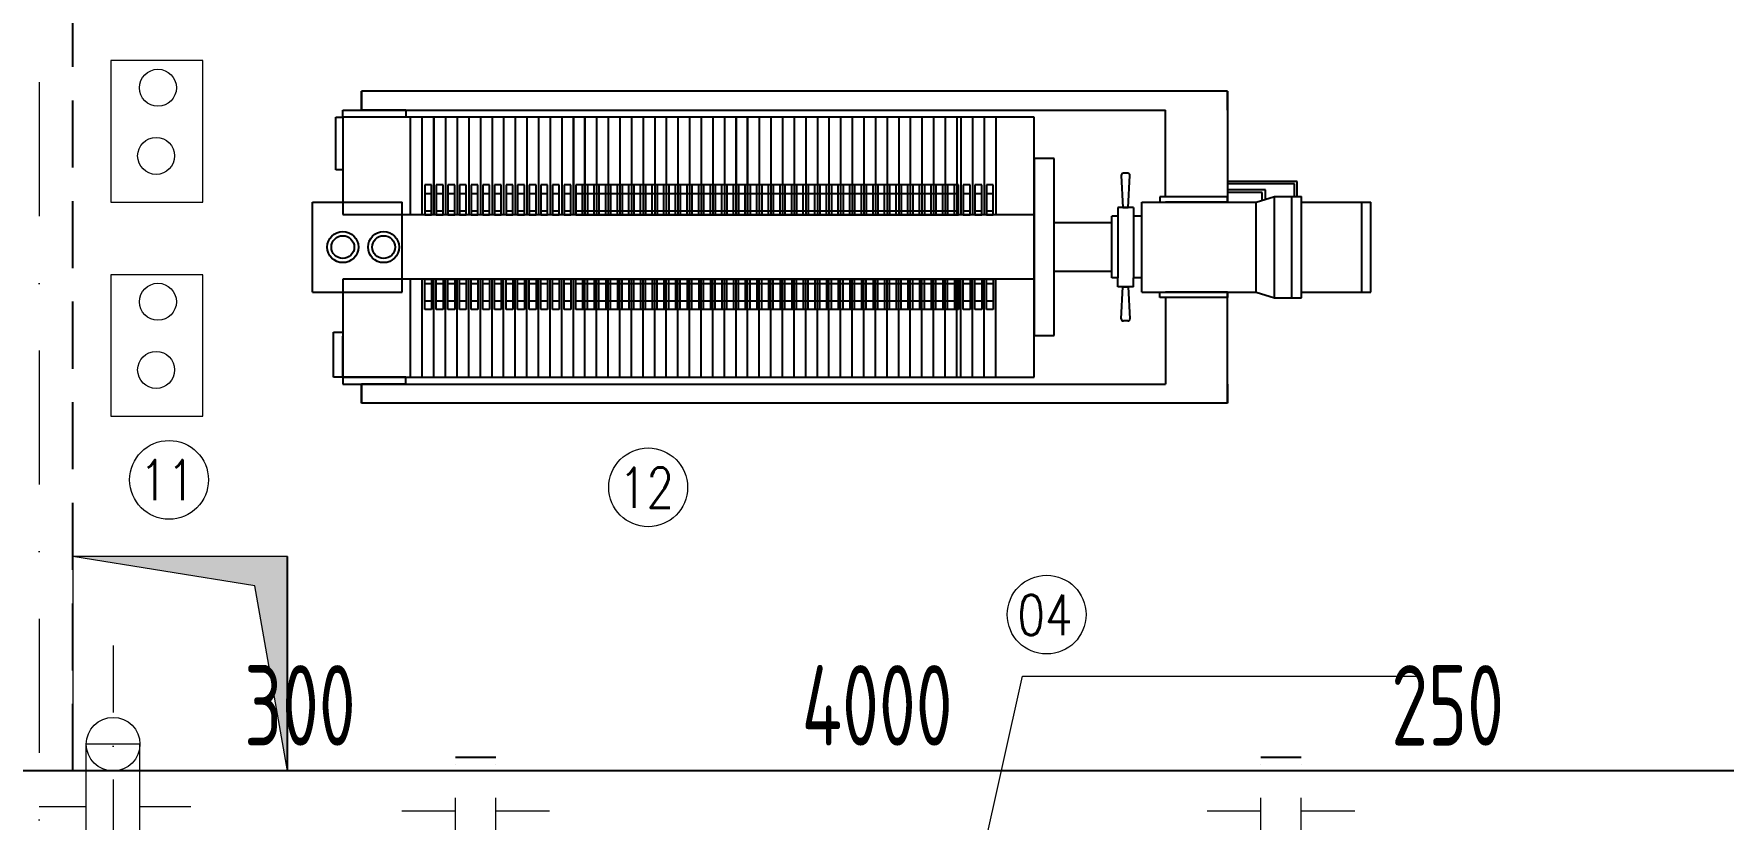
# Model space of a CAD drawing. Extents: x 838828 to 1489448, y 610351 to 848160.
# Drawn here: x 969502 to 975795, y 730281 to 733209 of the extents above; entities that cross this region are included whole.
import ezdxf
from ezdxf.enums import TextEntityAlignment as Align

# ---------------------------------------------------------------- set-up
doc = ezdxf.new("R2010")
doc.units = 0
doc.header["$LTSCALE"] = 1000
doc.header["$MEASUREMENT"] = 0
doc.linetypes.add('DASHDOT', pattern=[1, 0.5, -0.25, 0, -0.25])
doc.linetypes.add('HIDDEN', pattern=[0.375, 0.25, -0.125])
doc.layers.get('0').update_dxf_attribs({"linetype": 'CONTINUOUS', "lineweight": 13})
doc.layers.add('HATCH', color=8, linetype='CONTINUOUS', lineweight=13)
doc.layers.add('标注', color=8, linetype='CONTINUOUS', lineweight=13)
for name, color, linetype in [('我的标注', 8, 'CONTINUOUS'), ('水构筑物', 7, 'CONTINUOUS'), ('設備B', 3, 'CONTINUOUS')]:
    doc.layers.add(name, color=color, linetype=linetype)
doc.styles.get("Standard").update_dxf_attribs({"font": 'ROMANS.SHX', "width": 1.2, "bigfont": 'gbcbig.shx'})
doc.styles.add('TSSD_DIMENSION', font='tssdeng.shx', dxfattribs={"width": 0.7, "bigfont": 'tssdchn.shx'})

msp = doc.modelspace()

# ---------------------------------------------------------------- hatches: boundary and pattern name
at = {"layer": '标注'}
h = msp.add_hatch(color=256, dxfattribs=at)
h.paths.add_polyline_path([(970324.6, 731151.4), (970447.4, 730460.8), (970447.4, 731260.8), (969647.4, 731260.8)])
h.paths.add_polyline_path([(969867.4, 731151.6), (969177.4, 731151.6), (969177.4, 731601.6), (969867.4, 731601.6)], flags=9)
h = msp.add_hatch(color=256, dxfattribs=at)
h.paths.add_polyline_path([(970324.6, 731151.4), (970447.4, 730460.8), (970447.4, 731260.8), (969647.4, 731260.8)])
h.paths.add_polyline_path([(969867.4, 731151.6), (969177.4, 731151.6), (969177.4, 731601.6), (969867.4, 731601.6)], flags=9)

# ---------------------------------------------------------------- linework, layer by layer
at = {"linetype": 'ByBlock', "ltscale": 200}
for centre in [(970005.6, 731546.3), (971790.3, 731518.3), (973274.6, 731043.8)]:
    msp.add_circle(centre, 146.8, dxfattribs=at)
at = {"layer": 'HATCH'}
for p, q in [((972915.1, 729603.4), (973184.1, 730814)), ((973184.1, 730814), (974664, 730814))]:
    msp.add_line(p, q, dxfattribs=at)
at = {"layer": '标注'}
for p, q in [((970131.2, 733109.2), (969789.4, 733109.2)), ((969789.4, 733109.2), (969789.4, 732581.4)), ((970131.2, 732581.4), (970131.2, 733109.2)), ((969789.4, 732581.4), (970131.2, 732581.4)), ((970131.2, 732311.2), (969789.4, 732311.2)), ((969789.4, 732311.2), (969789.4, 731783.5)), ((970131.2, 731783.5), (970131.2, 732311.2)), ((969789.4, 731783.5), (970131.2, 731783.5)), ((970324.6, 731151.4), (969647.4, 731260.8)), ((970447.4, 731260.8), (969647.4, 731260.8)), ((970324.6, 731151.4), (969647.4, 731260.8)), ((970447.4, 731260.8), (969647.4, 731260.8)), ((970447.4, 730460.8), (970324.6, 731151.4)), ((970447.4, 730460.8), (970324.6, 731151.4)), ((969697.4, 729960.8), (969697.4, 730560.8)), ((969897.4, 730560.8), (969697.4, 730560.8)), ((969897.4, 730560.8), (969697.4, 730560.8)), ((969897.4, 730160.8), (969897.4, 730560.8)), ((969697.4, 730327.5), (969521.4, 730327.5)), ((970086.2, 730327.5), (969897.4, 730327.5)), ((971072.4, 730310.8), (970872.4, 730310.8)), ((971422.4, 730310.8), (971222.4, 730310.8)), ((974072.4, 730310.8), (973872.4, 730310.8)), ((974422.4, 730310.8), (974222.4, 730310.8))]:
    msp.add_line(p, q, dxfattribs=at)
at = {"layer": '标注', "linetype": 'DASHDOT'}
msp.add_line((969522.4, 733028.9), (969522.4, 722503.1), dxfattribs=at)
at = {"layer": '标注', "ltscale": 0.001}
msp.add_line((969647.4, 731260.8), (969647.4, 730460.8), dxfattribs=at)
at = {"layer": '标注', "linetype": 'DASHDOT', "ltscale": 0.5}
for p, q in [((969797.4, 730928.8), (969797.4, 729589.9)), ((971072.4, 730110.8), (971072.4, 730510.8)), ((971222.4, 730110.8), (971222.4, 730510.8)), ((974072.4, 730110.8), (974072.4, 730510.8)), ((974222.4, 730110.8), (974222.4, 730510.8))]:
    msp.add_line(p, q, dxfattribs=at)
at = {"layer": '标注'}
for centre in [(969964.3, 733008.2), (969957.6, 732754.1), (969964.3, 732210.3), (969957.6, 731956.1)]:
    msp.add_circle(centre, 68.9, dxfattribs=at)
at = {"layer": '标注', "ltscale": 0.001}
msp.add_circle((969797.4, 730560.8), 100, dxfattribs=at)
at = {"layer": '水构筑物', "linetype": 'HIDDEN'}
msp.add_line((969647.4, 730460.8), (969647.4, 734460.8), dxfattribs=at)
at = {"layer": '水构筑物'}
for p, q in [((970447.4, 730460.8), (970447.4, 731260.8)), ((970447.4, 730460.8), (970447.4, 731260.8)), ((971222.4, 730510.8), (971072.4, 730510.8)), ((974222.4, 730510.8), (974072.4, 730510.8)), ((989447.4, 730460.8), (965097.4, 730460.8)), ((989447.4, 730460.8), (965097.4, 730460.8)), ((989447.4, 730460.8), (965097.4, 730460.8))]:
    msp.add_line(p, q, dxfattribs=at)
at = {"layer": '設備B'}
for p, q in [((970721.9, 732924.5), (970721.9, 732995.9)), ((973948.7, 732995.9), (970721.9, 732995.9)), ((970721.9, 732995.9), (970721.9, 732924.5)), ((973948.7, 732995.9), (973948.7, 732581.7)), ((973948.7, 732924.5), (973948.7, 732995.9)), ((970626.7, 732701.9), (970626.7, 732898.2)), ((970626.7, 732898.2), (970652.9, 732898.2)), ((970652.9, 732898.2), (970652.9, 732924.5)), ((970652.9, 732924.5), (970888.2, 732924.5)), ((973227.5, 732899.1), (970652.9, 732899.1)), ((970652.9, 732899.1), (970652.9, 732536.2)), ((970652.9, 732898.2), (970652.9, 732701.9)), ((970888.2, 732898.2), (970652.9, 732898.2)), ((970888.2, 732924.5), (970721.9, 732924.5)), ((970721.9, 732924.5), (973717.4, 732924.5)), ((970888.2, 732924.5), (970888.2, 732898.2)), ((970905.6, 732536.2), (970905.6, 732898.2)), ((970948.9, 732536.2), (970948.9, 732898.2)), ((970992.2, 732899.1), (970992.2, 732533.9)), ((970992.2, 732536.2), (970992.2, 732898.2)), ((971035.5, 732899.1), (971035.5, 732533.9)), ((971078.7, 732899.1), (971078.7, 732533.9)), ((971122, 732899.1), (971122, 732533.9)), ((971165.3, 732899.1), (971165.3, 732533.9)), ((971208.6, 732899.1), (971208.6, 732533.9)), ((971251.9, 732899.1), (971251.9, 732533.9)), ((971295.2, 732899.1), (971295.2, 732533.9)), ((971338.4, 732899.1), (971338.4, 732533.9)), ((971381.7, 732899.1), (971381.7, 732533.9)), ((971425, 732899.1), (971425, 732533.9)), ((971468.3, 732899.1), (971468.3, 732533.9)), ((971511.6, 732899.1), (971511.6, 732533.9)), ((971511.6, 732536.2), (971511.6, 732898.2)), ((971554.9, 732899.1), (971554.9, 732533.9)), ((971554.9, 732536.2), (971554.9, 732898.2)), ((971598.2, 732899.1), (971598.2, 732533.9)), ((971641.4, 732899.1), (971641.4, 732533.9)), ((971684.7, 732899.1), (971684.7, 732533.9)), ((971728, 732899.1), (971728, 732533.9)), ((971771.3, 732899.1), (971771.3, 732533.9)), ((971814.6, 732899.1), (971814.6, 732533.9)), ((971857.9, 732899.1), (971857.9, 732533.9)), ((971901.1, 732899.1), (971901.1, 732533.9)), ((971944.4, 732899.1), (971944.4, 732533.9)), ((971987.7, 732899.1), (971987.7, 732533.9)), ((972031, 732899.1), (972031, 732533.9)), ((972074.3, 732899.1), (972074.3, 732533.9)), ((972074.3, 732899.1), (972074.3, 732533.9)), ((972117.6, 732899.1), (972117.6, 732533.9)), ((972117.6, 732536.2), (972117.6, 732898.2)), ((972160.8, 732899.1), (972160.8, 732533.9)), ((972160.8, 732536.2), (972160.8, 732898.2)), ((972204.1, 732899.1), (972204.1, 732533.9)), ((972247.4, 732899.1), (972247.4, 732533.9)), ((972290.7, 732899.1), (972290.7, 732533.9)), ((972334, 732899.1), (972334, 732533.9)), ((972377.3, 732899.1), (972377.3, 732533.9)), ((972420.5, 732899.1), (972420.5, 732533.9)), ((972463.8, 732899.1), (972463.8, 732533.9)), ((972507.1, 732899.1), (972507.1, 732533.9)), ((972550.4, 732899.1), (972550.4, 732533.9)), ((972593.7, 732899.1), (972593.7, 732533.9)), ((972637, 732899.1), (972637, 732533.9)), ((972680.2, 732899.1), (972680.2, 732533.9)), ((972680.2, 732899.1), (972680.2, 732533.9)), ((972723.5, 732899.1), (972723.5, 732533.9)), ((972766.8, 732899.1), (972766.8, 732533.9)), ((972810.1, 732899.1), (972810.1, 732533.9)), ((972853.4, 732899.1), (972853.4, 732533.9)), ((972896.7, 732899.1), (972896.7, 732533.9)), ((972940, 732899.1), (972940, 732533.9)), ((972955.2, 732899.1), (972955.2, 732533.9)), ((972998.5, 732899.1), (972998.5, 732533.9)), ((973041.8, 732899.1), (973041.8, 732533.9)), ((973085, 732899.1), (973085, 732533.9)), ((973227.5, 731928.8), (973227.5, 732899.1)), ((973717.4, 732601.9), (973717.4, 732924.5)), ((970652.9, 732701.9), (970626.7, 732701.9)), ((973302.7, 732744), (973227.5, 732744)), ((973227.5, 732744), (973227.5, 732084)), ((973302.7, 732084), (973302.7, 732744)), ((973576.6, 732689.3), (973560.5, 732689.3)), ((970983.1, 732646.5), (970957.8, 732646.5)), ((970957.8, 732646.5), (970957.8, 732533.9)), ((970983.1, 732533.9), (970983.1, 732646.5)), ((971026.4, 732646.5), (971001.1, 732646.5)), ((971001.1, 732646.5), (971001.1, 732533.9)), ((971026.4, 732533.9), (971026.4, 732646.5)), ((971069.6, 732646.5), (971044.4, 732646.5)), ((971044.4, 732646.5), (971044.4, 732533.9)), ((971069.6, 732533.9), (971069.6, 732646.5)), ((971112.9, 732646.5), (971087.7, 732646.5)), ((971087.7, 732646.5), (971087.7, 732533.9)), ((971112.9, 732533.9), (971112.9, 732646.5)), ((971156.2, 732646.5), (971131, 732646.5)), ((971131, 732646.5), (971131, 732533.9)), ((971156.2, 732533.9), (971156.2, 732646.5)), ((971199.5, 732646.5), (971174.3, 732646.5)), ((971174.3, 732646.5), (971174.3, 732533.9)), ((971199.5, 732533.9), (971199.5, 732646.5)), ((971242.8, 732646.5), (971217.5, 732646.5)), ((971217.5, 732646.5), (971217.5, 732533.9)), ((971242.8, 732533.9), (971242.8, 732646.5)), ((971286.1, 732646.5), (971260.8, 732646.5)), ((971260.8, 732646.5), (971260.8, 732533.9)), ((971286.1, 732533.9), (971286.1, 732646.5)), ((971329.4, 732646.5), (971304.1, 732646.5)), ((971304.1, 732646.5), (971304.1, 732533.9)), ((971329.4, 732533.9), (971329.4, 732646.5)), ((971372.6, 732646.5), (971347.4, 732646.5)), ((971347.4, 732646.5), (971347.4, 732533.9)), ((971372.6, 732533.9), (971372.6, 732646.5)), ((971415.9, 732646.5), (971390.7, 732646.5)), ((971390.7, 732646.5), (971390.7, 732533.9)), ((971415.9, 732533.9), (971415.9, 732646.5)), ((971459.2, 732646.5), (971434, 732646.5)), ((971434, 732646.5), (971434, 732533.9)), ((971459.2, 732533.9), (971459.2, 732646.5)), ((971502.5, 732646.5), (971477.3, 732646.5)), ((971477.3, 732646.5), (971477.3, 732533.9)), ((971502.5, 732533.9), (971502.5, 732646.5)), ((971545.8, 732646.5), (971520.5, 732646.5)), ((971520.5, 732646.5), (971520.5, 732533.9)), ((972946.1, 732646.5), (971520.5, 732646.5)), ((971520.5, 732646.5), (971520.5, 732533.9)), ((971545.8, 732533.9), (971545.8, 732646.5)), ((971589.1, 732646.5), (971563.8, 732646.5)), ((971563.8, 732646.5), (971563.8, 732533.9)), ((971589.1, 732533.9), (971589.1, 732646.5)), ((971632.3, 732646.5), (971607.1, 732646.5)), ((971607.1, 732646.5), (971607.1, 732533.9)), ((971632.3, 732533.9), (971632.3, 732646.5)), ((971675.6, 732646.5), (971650.4, 732646.5)), ((971650.4, 732646.5), (971650.4, 732533.9)), ((971675.6, 732533.9), (971675.6, 732646.5)), ((971718.9, 732646.5), (971693.7, 732646.5)), ((971693.7, 732646.5), (971693.7, 732533.9)), ((971718.9, 732533.9), (971718.9, 732646.5)), ((971762.2, 732646.5), (971737, 732646.5)), ((971737, 732646.5), (971737, 732533.9)), ((971762.2, 732533.9), (971762.2, 732646.5)), ((971805.5, 732646.5), (971780.2, 732646.5)), ((971780.2, 732646.5), (971780.2, 732533.9)), ((971805.5, 732533.9), (971805.5, 732646.5)), ((971848.8, 732646.5), (971823.5, 732646.5)), ((971823.5, 732646.5), (971823.5, 732533.9)), ((971848.8, 732533.9), (971848.8, 732646.5)), ((971892, 732646.5), (971866.8, 732646.5)), ((971866.8, 732646.5), (971866.8, 732533.9)), ((971892, 732533.9), (971892, 732646.5)), ((971935.3, 732646.5), (971910.1, 732646.5)), ((971910.1, 732646.5), (971910.1, 732533.9)), ((971935.3, 732533.9), (971935.3, 732646.5)), ((971978.6, 732646.5), (971953.4, 732646.5)), ((971953.4, 732646.5), (971953.4, 732533.9)), ((971978.6, 732533.9), (971978.6, 732646.5)), ((972021.9, 732646.5), (971996.7, 732646.5)), ((971996.7, 732646.5), (971996.7, 732533.9)), ((972021.9, 732533.9), (972021.9, 732646.5)), ((972065.2, 732646.5), (972039.9, 732646.5)), ((972039.9, 732646.5), (972039.9, 732533.9)), ((972065.2, 732533.9), (972065.2, 732646.5)), ((972108.5, 732646.5), (972083.2, 732646.5)), ((972083.2, 732646.5), (972083.2, 732533.9)), ((972108.5, 732533.9), (972108.5, 732646.5)), ((972151.7, 732646.5), (972126.5, 732646.5)), ((972126.5, 732646.5), (972126.5, 732533.9)), ((972151.7, 732533.9), (972151.7, 732646.5)), ((972195, 732646.5), (972169.8, 732646.5)), ((972169.8, 732646.5), (972169.8, 732533.9)), ((972195, 732533.9), (972195, 732646.5)), ((972238.3, 732646.5), (972213.1, 732646.5)), ((972213.1, 732646.5), (972213.1, 732533.9)), ((972238.3, 732533.9), (972238.3, 732646.5)), ((972281.6, 732646.5), (972256.4, 732646.5)), ((972256.4, 732646.5), (972256.4, 732533.9)), ((972281.6, 732533.9), (972281.6, 732646.5)), ((972324.9, 732646.5), (972299.6, 732646.5)), ((972299.6, 732646.5), (972299.6, 732533.9)), ((972324.9, 732533.9), (972324.9, 732646.5)), ((972368.2, 732646.5), (972342.9, 732646.5)), ((972342.9, 732646.5), (972342.9, 732533.9)), ((972368.2, 732533.9), (972368.2, 732646.5)), ((972411.4, 732646.5), (972386.2, 732646.5)), ((972386.2, 732646.5), (972386.2, 732533.9)), ((972411.4, 732533.9), (972411.4, 732646.5)), ((972454.7, 732646.5), (972429.5, 732646.5)), ((972429.5, 732646.5), (972429.5, 732533.9)), ((972454.7, 732533.9), (972454.7, 732646.5)), ((972498, 732646.5), (972472.8, 732646.5)), ((972472.8, 732646.5), (972472.8, 732533.9)), ((972498, 732533.9), (972498, 732646.5)), ((972541.3, 732646.5), (972516.1, 732646.5)), ((972516.1, 732646.5), (972516.1, 732533.9)), ((972541.3, 732533.9), (972541.3, 732646.5)), ((972584.6, 732646.5), (972559.4, 732646.5)), ((972559.4, 732646.5), (972559.4, 732533.9)), ((972584.6, 732533.9), (972584.6, 732646.5)), ((972627.9, 732646.5), (972602.6, 732646.5)), ((972602.6, 732646.5), (972602.6, 732533.9)), ((972627.9, 732533.9), (972627.9, 732646.5)), ((972671.2, 732646.5), (972645.9, 732646.5)), ((972645.9, 732646.5), (972645.9, 732533.9)), ((972671.2, 732533.9), (972671.2, 732646.5)), ((972714.4, 732646.5), (972689.2, 732646.5)), ((972689.2, 732646.5), (972689.2, 732533.9)), ((972714.4, 732533.9), (972714.4, 732646.5)), ((972757.7, 732646.5), (972732.5, 732646.5)), ((972732.5, 732646.5), (972732.5, 732533.9)), ((972757.7, 732533.9), (972757.7, 732646.5)), ((972801, 732646.5), (972775.8, 732646.5)), ((972775.8, 732646.5), (972775.8, 732533.9)), ((972801, 732533.9), (972801, 732646.5)), ((972844.3, 732646.5), (972819.1, 732646.5)), ((972819.1, 732646.5), (972819.1, 732533.9)), ((972844.3, 732533.9), (972844.3, 732646.5)), ((972887.6, 732646.5), (972862.3, 732646.5)), ((972862.3, 732646.5), (972862.3, 732533.9)), ((972887.6, 732533.9), (972887.6, 732646.5)), ((972930.9, 732646.5), (972905.6, 732646.5)), ((972905.6, 732646.5), (972905.6, 732533.9)), ((972930.9, 732533.9), (972930.9, 732646.5)), ((972946.1, 732533.9), (972946.1, 732646.5)), ((972989.4, 732646.5), (972964.1, 732646.5)), ((972964.1, 732646.5), (972964.1, 732533.9)), ((972989.4, 732533.9), (972989.4, 732646.5)), ((973032.7, 732646.5), (973007.4, 732646.5)), ((973007.4, 732646.5), (973007.4, 732533.9)), ((973032.7, 732533.9), (973032.7, 732646.5)), ((973075.9, 732646.5), (973050.7, 732646.5)), ((973050.7, 732646.5), (973050.7, 732533.9)), ((973075.9, 732533.9), (973075.9, 732646.5)), ((973552.5, 732681.3), (973558.3, 732562.2)), ((973578.1, 732562.2), (973584.6, 732681.3)), ((974207.2, 732658.7), (973948.7, 732658.7)), ((974198.2, 732650.1), (973948.7, 732650.1)), ((974089.2, 732627.2), (973948.7, 732627.2)), ((974089.2, 732592.1), (974089.2, 732627.2)), ((974198.2, 732602.5), (974198.2, 732650.1)), ((974207.2, 732602.5), (974207.2, 732658.7)), ((970540.3, 732246.2), (970540.3, 732581.7)), ((970540.3, 732581.7), (970873.7, 732581.7)), ((970873.7, 732246.2), (970873.7, 732581.7)), ((970957.8, 732613.6), (970983.1, 732613.6)), ((971001.1, 732613.6), (971026.4, 732613.6)), ((971044.4, 732613.6), (971069.6, 732613.6)), ((971087.7, 732613.6), (971112.9, 732613.6)), ((971131, 732613.6), (971156.2, 732613.6)), ((971174.3, 732613.6), (971199.5, 732613.6)), ((971217.5, 732613.6), (971242.8, 732613.6)), ((971260.8, 732613.6), (971286.1, 732613.6)), ((971304.1, 732613.6), (971329.4, 732613.6)), ((971347.4, 732613.6), (971372.6, 732613.6)), ((971390.7, 732613.6), (971415.9, 732613.6)), ((971434, 732613.6), (971459.2, 732613.6)), ((971477.3, 732613.6), (971502.5, 732613.6)), ((971520.5, 732613.6), (972946.1, 732613.6)), ((971520.5, 732613.6), (971545.8, 732613.6)), ((971563.8, 732613.6), (971589.1, 732613.6)), ((971607.1, 732613.6), (971632.3, 732613.6)), ((971650.4, 732613.6), (971675.6, 732613.6)), ((971693.7, 732613.6), (971718.9, 732613.6)), ((971737, 732613.6), (971762.2, 732613.6)), ((971780.2, 732613.6), (971805.5, 732613.6)), ((971823.5, 732613.6), (971848.8, 732613.6)), ((971866.8, 732613.6), (971892, 732613.6)), ((971910.1, 732613.6), (971935.3, 732613.6)), ((971953.4, 732613.6), (971978.6, 732613.6)), ((971996.7, 732613.6), (972021.9, 732613.6)), ((972039.9, 732613.6), (972065.2, 732613.6)), ((972083.2, 732613.6), (972108.5, 732613.6)), ((972126.5, 732613.6), (972151.7, 732613.6)), ((972169.8, 732613.6), (972195, 732613.6)), ((972213.1, 732613.6), (972238.3, 732613.6)), ((972256.4, 732613.6), (972281.6, 732613.6)), ((972299.6, 732613.6), (972324.9, 732613.6)), ((972342.9, 732613.6), (972368.2, 732613.6)), ((972386.2, 732613.6), (972411.4, 732613.6)), ((972429.5, 732613.6), (972454.7, 732613.6)), ((972472.8, 732613.6), (972498, 732613.6)), ((972516.1, 732613.6), (972541.3, 732613.6)), ((972559.4, 732613.6), (972584.6, 732613.6)), ((972602.6, 732613.6), (972627.9, 732613.6)), ((972645.9, 732613.6), (972671.2, 732613.6)), ((972689.2, 732613.6), (972714.4, 732613.6)), ((972732.5, 732613.6), (972757.7, 732613.6)), ((972775.8, 732613.6), (972801, 732613.6)), ((972819.1, 732613.6), (972844.3, 732613.6)), ((972862.3, 732613.6), (972887.6, 732613.6)), ((972905.6, 732613.6), (972930.9, 732613.6)), ((972964.1, 732613.6), (972989.4, 732613.6)), ((973007.4, 732613.6), (973032.7, 732613.6)), ((973050.7, 732613.6), (973075.9, 732613.6)), ((973539.5, 732562.2), (973539.5, 732298.9)), ((973597.6, 732562.2), (973539.5, 732562.2)), ((973558.3, 732562.2), (973578.1, 732562.2)), ((973597.6, 732562.2), (973597.6, 732298.9)), ((973629, 732246.2), (973629, 732581.7)), ((973629, 732581.7), (974055.4, 732581.7)), ((973948.7, 732601.9), (973696.8, 732601.9)), ((973696.8, 732601.9), (973696.8, 732581.7)), ((973696.8, 732581.7), (973948.7, 732581.7)), ((973948.7, 732581.7), (973717.4, 732581.7)), ((974077.3, 732617.2), (973948.7, 732617.2)), ((973948.7, 732581.7), (973948.7, 732601.9)), ((974055.4, 732581.7), (974123, 732602.5)), ((974055.4, 732246.2), (974055.4, 732581.7)), ((974077.3, 732588.4), (974077.3, 732617.2)), ((974123, 732225.5), (974123, 732602.5)), ((974123, 732602.5), (974223.7, 732602.5)), ((974187.7, 732225.5), (974187.7, 732602.5)), ((974223.7, 732225.5), (974223.7, 732602.5)), ((974223.7, 732581.7), (974481.7, 732581.7)), ((974448.6, 732246.2), (974448.6, 732581.7)), ((974481.7, 732246.2), (974481.7, 732581.7)), ((970652.9, 732536.2), (973227.5, 732536.2)), ((970957.8, 732549.1), (970983.1, 732549.1)), ((970957.8, 732533.9), (970983.1, 732533.9)), ((971001.1, 732549.1), (971026.4, 732549.1)), ((971001.1, 732533.9), (971026.4, 732533.9)), ((971044.4, 732549.1), (971069.6, 732549.1)), ((971044.4, 732533.9), (971069.6, 732533.9)), ((971087.7, 732549.1), (971112.9, 732549.1)), ((971087.7, 732533.9), (971112.9, 732533.9)), ((971131, 732549.1), (971156.2, 732549.1)), ((971131, 732533.9), (971156.2, 732533.9)), ((971174.3, 732549.1), (971199.5, 732549.1)), ((971174.3, 732533.9), (971199.5, 732533.9)), ((971217.5, 732549.1), (971242.8, 732549.1)), ((971217.5, 732533.9), (971242.8, 732533.9)), ((971260.8, 732549.1), (971286.1, 732549.1)), ((971260.8, 732533.9), (971286.1, 732533.9)), ((971304.1, 732549.1), (971329.4, 732549.1)), ((971304.1, 732533.9), (971329.4, 732533.9)), ((971347.4, 732549.1), (971372.6, 732549.1)), ((971347.4, 732533.9), (971372.6, 732533.9)), ((971390.7, 732549.1), (971415.9, 732549.1)), ((971390.7, 732533.9), (971415.9, 732533.9)), ((971434, 732549.1), (971459.2, 732549.1)), ((971434, 732533.9), (971459.2, 732533.9)), ((971477.3, 732549.1), (971502.5, 732549.1)), ((971477.3, 732533.9), (971502.5, 732533.9)), ((971520.5, 732549.1), (972946.1, 732549.1)), ((971520.5, 732549.1), (971545.8, 732549.1)), ((971520.5, 732533.9), (971545.8, 732533.9)), ((971520.5, 732533.9), (972946.1, 732533.9)), ((971563.8, 732549.1), (971589.1, 732549.1)), ((971563.8, 732533.9), (971589.1, 732533.9)), ((971607.1, 732549.1), (971632.3, 732549.1)), ((971607.1, 732533.9), (971632.3, 732533.9)), ((971650.4, 732549.1), (971675.6, 732549.1)), ((971650.4, 732533.9), (971675.6, 732533.9)), ((971693.7, 732549.1), (971718.9, 732549.1)), ((971693.7, 732533.9), (971718.9, 732533.9)), ((971737, 732549.1), (971762.2, 732549.1)), ((971737, 732533.9), (971762.2, 732533.9)), ((971780.2, 732549.1), (971805.5, 732549.1)), ((971780.2, 732533.9), (971805.5, 732533.9)), ((971823.5, 732549.1), (971848.8, 732549.1)), ((971823.5, 732533.9), (971848.8, 732533.9)), ((971866.8, 732549.1), (971892, 732549.1)), ((971866.8, 732533.9), (971892, 732533.9)), ((971910.1, 732549.1), (971935.3, 732549.1)), ((971910.1, 732533.9), (971935.3, 732533.9)), ((971953.4, 732549.1), (971978.6, 732549.1)), ((971953.4, 732533.9), (971978.6, 732533.9)), ((971996.7, 732549.1), (972021.9, 732549.1)), ((971996.7, 732533.9), (972021.9, 732533.9)), ((972039.9, 732549.1), (972065.2, 732549.1)), ((972039.9, 732533.9), (972065.2, 732533.9)), ((972083.2, 732549.1), (972108.5, 732549.1)), ((972083.2, 732533.9), (972108.5, 732533.9)), ((972126.5, 732549.1), (972151.7, 732549.1)), ((972126.5, 732533.9), (972151.7, 732533.9)), ((972169.8, 732549.1), (972195, 732549.1)), ((972169.8, 732533.9), (972195, 732533.9)), ((972213.1, 732549.1), (972238.3, 732549.1)), ((972213.1, 732533.9), (972238.3, 732533.9)), ((972256.4, 732549.1), (972281.6, 732549.1)), ((972256.4, 732533.9), (972281.6, 732533.9)), ((972299.6, 732549.1), (972324.9, 732549.1)), ((972299.6, 732533.9), (972324.9, 732533.9)), ((972342.9, 732549.1), (972368.2, 732549.1)), ((972342.9, 732533.9), (972368.2, 732533.9)), ((972386.2, 732549.1), (972411.4, 732549.1)), ((972386.2, 732533.9), (972411.4, 732533.9)), ((972429.5, 732549.1), (972454.7, 732549.1)), ((972429.5, 732533.9), (972454.7, 732533.9)), ((972472.8, 732549.1), (972498, 732549.1)), ((972472.8, 732533.9), (972498, 732533.9)), ((972516.1, 732549.1), (972541.3, 732549.1)), ((972516.1, 732533.9), (972541.3, 732533.9)), ((972559.4, 732549.1), (972584.6, 732549.1)), ((972559.4, 732533.9), (972584.6, 732533.9)), ((972602.6, 732549.1), (972627.9, 732549.1)), ((972602.6, 732533.9), (972627.9, 732533.9)), ((972645.9, 732549.1), (972671.2, 732549.1)), ((972645.9, 732533.9), (972671.2, 732533.9)), ((972689.2, 732549.1), (972714.4, 732549.1)), ((972689.2, 732533.9), (972714.4, 732533.9)), ((972732.5, 732549.1), (972757.7, 732549.1)), ((972732.5, 732533.9), (972757.7, 732533.9)), ((972775.8, 732549.1), (972801, 732549.1)), ((972775.8, 732533.9), (972801, 732533.9)), ((972819.1, 732549.1), (972844.3, 732549.1)), ((972819.1, 732533.9), (972844.3, 732533.9)), ((972862.3, 732549.1), (972887.6, 732549.1)), ((972862.3, 732533.9), (972887.6, 732533.9)), ((972905.6, 732549.1), (972930.9, 732549.1)), ((972905.6, 732533.9), (972930.9, 732533.9)), ((972964.1, 732549.1), (972989.4, 732549.1)), ((972964.1, 732533.9), (972989.4, 732533.9)), ((973007.4, 732549.1), (973032.7, 732549.1)), ((973007.4, 732533.9), (973032.7, 732533.9)), ((973050.7, 732549.1), (973075.9, 732549.1)), ((973050.7, 732533.9), (973075.9, 732533.9)), ((973518, 732504.2), (973302.7, 732504.2)), ((973518, 732298.9), (973518, 732529.1)), ((973539.5, 732529.1), (973518, 732529.1)), ((973629, 732529.1), (973597.6, 732529.1)), ((973518, 732323.7), (973302.7, 732323.7)), ((970540.3, 732246.2), (970873.7, 732246.2)), ((973227.5, 732294), (970652.9, 732294)), ((970652.9, 732294), (970652.9, 731928.8)), ((970905.6, 731928.8), (970905.6, 732294)), ((970948.9, 731928.8), (970948.9, 732294)), ((970957.8, 732294), (970983.1, 732294)), ((970957.8, 732181.4), (970957.8, 732294)), ((970957.8, 732278.8), (970983.1, 732278.8)), ((970983.1, 732294), (970983.1, 732181.4)), ((970992.2, 731928.8), (970992.2, 732294)), ((971001.1, 732294), (971026.4, 732294)), ((971001.1, 732181.4), (971001.1, 732294)), ((971001.1, 732278.8), (971026.4, 732278.8)), ((971026.4, 732294), (971026.4, 732181.4)), ((971035.5, 731928.8), (971035.5, 732294)), ((971044.4, 732294), (971069.6, 732294)), ((971044.4, 732181.4), (971044.4, 732294)), ((971044.4, 732278.8), (971069.6, 732278.8)), ((971069.6, 732294), (971069.6, 732181.4)), ((971078.7, 731928.8), (971078.7, 732294)), ((971087.7, 732294), (971112.9, 732294)), ((971087.7, 732181.4), (971087.7, 732294)), ((971087.7, 732278.8), (971112.9, 732278.8)), ((971112.9, 732294), (971112.9, 732181.4)), ((971122, 731928.8), (971122, 732294)), ((971131, 732294), (971156.2, 732294)), ((971131, 732181.4), (971131, 732294)), ((971131, 732278.8), (971156.2, 732278.8)), ((971156.2, 732294), (971156.2, 732181.4)), ((971165.3, 731928.8), (971165.3, 732294)), ((971174.3, 732294), (971199.5, 732294)), ((971174.3, 732181.4), (971174.3, 732294)), ((971174.3, 732278.8), (971199.5, 732278.8)), ((971199.5, 732294), (971199.5, 732181.4)), ((971208.6, 731928.8), (971208.6, 732294)), ((971217.5, 732294), (971242.8, 732294)), ((971217.5, 732181.4), (971217.5, 732294)), ((971217.5, 732278.8), (971242.8, 732278.8)), ((971242.8, 732294), (971242.8, 732181.4)), ((971251.9, 731928.8), (971251.9, 732294)), ((971260.8, 732294), (971286.1, 732294)), ((971260.8, 732181.4), (971260.8, 732294)), ((971260.8, 732278.8), (971286.1, 732278.8)), ((971286.1, 732294), (971286.1, 732181.4)), ((971295.2, 731928.8), (971295.2, 732294)), ((971304.1, 732294), (971329.4, 732294)), ((971304.1, 732181.4), (971304.1, 732294)), ((971304.1, 732278.8), (971329.4, 732278.8)), ((971329.4, 732294), (971329.4, 732181.4)), ((971338.4, 731928.8), (971338.4, 732294)), ((971347.4, 732294), (971372.6, 732294)), ((971347.4, 732181.4), (971347.4, 732294)), ((971347.4, 732278.8), (971372.6, 732278.8)), ((971372.6, 732294), (971372.6, 732181.4)), ((971381.7, 731928.8), (971381.7, 732294)), ((971390.7, 732294), (971415.9, 732294)), ((971390.7, 732181.4), (971390.7, 732294)), ((971390.7, 732278.8), (971415.9, 732278.8)), ((971415.9, 732294), (971415.9, 732181.4)), ((971425, 731928.8), (971425, 732294)), ((971434, 732294), (971459.2, 732294)), ((971434, 732181.4), (971434, 732294)), ((971434, 732278.8), (971459.2, 732278.8)), ((971459.2, 732294), (971459.2, 732181.4)), ((971468.3, 731928.8), (971468.3, 732294)), ((971477.3, 732294), (971502.5, 732294)), ((971477.3, 732181.4), (971477.3, 732294)), ((971477.3, 732278.8), (971502.5, 732278.8)), ((971502.5, 732294), (971502.5, 732181.4)), ((971511.6, 731928.8), (971511.6, 732294)), ((971511.6, 731928.8), (971511.6, 732294)), ((971520.5, 732294), (971545.8, 732294)), ((971520.5, 732181.4), (971520.5, 732294)), ((971520.5, 732294), (972946.1, 732294)), ((971520.5, 732181.4), (971520.5, 732294)), ((971520.5, 732278.8), (972946.1, 732278.8)), ((971520.5, 732278.8), (971545.8, 732278.8)), ((971545.8, 732294), (971545.8, 732181.4)), ((971554.9, 731928.8), (971554.9, 732294)), ((971563.8, 732294), (971589.1, 732294)), ((971563.8, 732181.4), (971563.8, 732294)), ((971563.8, 732278.8), (971589.1, 732278.8)), ((971589.1, 732294), (971589.1, 732181.4)), ((971598.2, 731928.8), (971598.2, 732294)), ((971607.1, 732294), (971632.3, 732294)), ((971607.1, 732181.4), (971607.1, 732294)), ((971607.1, 732278.8), (971632.3, 732278.8)), ((971632.3, 732294), (971632.3, 732181.4)), ((971641.4, 731928.8), (971641.4, 732294)), ((971650.4, 732294), (971675.6, 732294)), ((971650.4, 732181.4), (971650.4, 732294)), ((971650.4, 732278.8), (971675.6, 732278.8)), ((971675.6, 732294), (971675.6, 732181.4)), ((971684.7, 731928.8), (971684.7, 732294)), ((971693.7, 732294), (971718.9, 732294)), ((971693.7, 732181.4), (971693.7, 732294)), ((971693.7, 732278.8), (971718.9, 732278.8)), ((971718.9, 732294), (971718.9, 732181.4)), ((971728, 731928.8), (971728, 732294)), ((971737, 732294), (971762.2, 732294)), ((971737, 732181.4), (971737, 732294)), ((971737, 732278.8), (971762.2, 732278.8)), ((971762.2, 732294), (971762.2, 732181.4)), ((971771.3, 731928.8), (971771.3, 732294)), ((971780.2, 732294), (971805.5, 732294)), ((971780.2, 732181.4), (971780.2, 732294)), ((971780.2, 732278.8), (971805.5, 732278.8)), ((971805.5, 732294), (971805.5, 732181.4)), ((971814.6, 731928.8), (971814.6, 732294)), ((971823.5, 732294), (971848.8, 732294)), ((971823.5, 732181.4), (971823.5, 732294)), ((971823.5, 732278.8), (971848.8, 732278.8)), ((971848.8, 732294), (971848.8, 732181.4)), ((971857.9, 731928.8), (971857.9, 732294)), ((971866.8, 732294), (971892, 732294)), ((971866.8, 732181.4), (971866.8, 732294)), ((971866.8, 732278.8), (971892, 732278.8)), ((971892, 732294), (971892, 732181.4)), ((971901.1, 731928.8), (971901.1, 732294)), ((971910.1, 732294), (971935.3, 732294)), ((971910.1, 732181.4), (971910.1, 732294)), ((971910.1, 732278.8), (971935.3, 732278.8)), ((971935.3, 732294), (971935.3, 732181.4)), ((971944.4, 731928.8), (971944.4, 732294)), ((971953.4, 732294), (971978.6, 732294)), ((971953.4, 732181.4), (971953.4, 732294)), ((971953.4, 732278.8), (971978.6, 732278.8)), ((971978.6, 732294), (971978.6, 732181.4)), ((971987.7, 731928.8), (971987.7, 732294)), ((971996.7, 732294), (972021.9, 732294)), ((971996.7, 732181.4), (971996.7, 732294)), ((971996.7, 732278.8), (972021.9, 732278.8)), ((972021.9, 732294), (972021.9, 732181.4)), ((972031, 731928.8), (972031, 732294)), ((972039.9, 732294), (972065.2, 732294)), ((972039.9, 732181.4), (972039.9, 732294)), ((972039.9, 732278.8), (972065.2, 732278.8)), ((972065.2, 732294), (972065.2, 732181.4)), ((972074.3, 731928.8), (972074.3, 732294)), ((972074.3, 731928.8), (972074.3, 732294)), ((972083.2, 732294), (972108.5, 732294)), ((972083.2, 732181.4), (972083.2, 732294)), ((972083.2, 732278.8), (972108.5, 732278.8)), ((972108.5, 732294), (972108.5, 732181.4)), ((972117.6, 731928.8), (972117.6, 732294)), ((972117.6, 731928.8), (972117.6, 732294)), ((972126.5, 732294), (972151.7, 732294)), ((972126.5, 732181.4), (972126.5, 732294)), ((972126.5, 732278.8), (972151.7, 732278.8)), ((972151.7, 732294), (972151.7, 732181.4)), ((972160.8, 731928.8), (972160.8, 732294)), ((972169.8, 732294), (972195, 732294)), ((972169.8, 732181.4), (972169.8, 732294)), ((972169.8, 732278.8), (972195, 732278.8)), ((972195, 732294), (972195, 732181.4)), ((972204.1, 731928.8), (972204.1, 732294)), ((972213.1, 732294), (972238.3, 732294)), ((972213.1, 732181.4), (972213.1, 732294)), ((972213.1, 732278.8), (972238.3, 732278.8)), ((972238.3, 732294), (972238.3, 732181.4)), ((972247.4, 731928.8), (972247.4, 732294)), ((972256.4, 732294), (972281.6, 732294)), ((972256.4, 732181.4), (972256.4, 732294)), ((972256.4, 732278.8), (972281.6, 732278.8)), ((972281.6, 732294), (972281.6, 732181.4)), ((972290.7, 731928.8), (972290.7, 732294)), ((972299.6, 732294), (972324.9, 732294)), ((972299.6, 732181.4), (972299.6, 732294)), ((972299.6, 732278.8), (972324.9, 732278.8)), ((972324.9, 732294), (972324.9, 732181.4)), ((972334, 731928.8), (972334, 732294)), ((972342.9, 732294), (972368.2, 732294)), ((972342.9, 732181.4), (972342.9, 732294)), ((972342.9, 732278.8), (972368.2, 732278.8)), ((972368.2, 732294), (972368.2, 732181.4)), ((972377.3, 731928.8), (972377.3, 732294)), ((972386.2, 732294), (972411.4, 732294)), ((972386.2, 732181.4), (972386.2, 732294)), ((972386.2, 732278.8), (972411.4, 732278.8)), ((972411.4, 732294), (972411.4, 732181.4)), ((972420.5, 731928.8), (972420.5, 732294)), ((972429.5, 732294), (972454.7, 732294)), ((972429.5, 732181.4), (972429.5, 732294)), ((972429.5, 732278.8), (972454.7, 732278.8)), ((972454.7, 732294), (972454.7, 732181.4)), ((972463.8, 731928.8), (972463.8, 732294)), ((972472.8, 732294), (972498, 732294)), ((972472.8, 732181.4), (972472.8, 732294)), ((972472.8, 732278.8), (972498, 732278.8)), ((972498, 732294), (972498, 732181.4)), ((972507.1, 731928.8), (972507.1, 732294)), ((972516.1, 732294), (972541.3, 732294)), ((972516.1, 732181.4), (972516.1, 732294)), ((972516.1, 732278.8), (972541.3, 732278.8)), ((972541.3, 732294), (972541.3, 732181.4)), ((972550.4, 731928.8), (972550.4, 732294)), ((972559.4, 732294), (972584.6, 732294)), ((972559.4, 732181.4), (972559.4, 732294)), ((972559.4, 732278.8), (972584.6, 732278.8)), ((972584.6, 732294), (972584.6, 732181.4)), ((972593.7, 731928.8), (972593.7, 732294)), ((972602.6, 732294), (972627.9, 732294)), ((972602.6, 732181.4), (972602.6, 732294)), ((972602.6, 732278.8), (972627.9, 732278.8)), ((972627.9, 732294), (972627.9, 732181.4)), ((972637, 731928.8), (972637, 732294)), ((972645.9, 732294), (972671.2, 732294)), ((972645.9, 732181.4), (972645.9, 732294)), ((972645.9, 732278.8), (972671.2, 732278.8)), ((972671.2, 732294), (972671.2, 732181.4)), ((972680.2, 731928.8), (972680.2, 732294)), ((972680.2, 731928.8), (972680.2, 732294)), ((972689.2, 732294), (972714.4, 732294)), ((972689.2, 732181.4), (972689.2, 732294)), ((972689.2, 732278.8), (972714.4, 732278.8)), ((972714.4, 732294), (972714.4, 732181.4)), ((972723.5, 731928.8), (972723.5, 732294)), ((972732.5, 732294), (972757.7, 732294)), ((972732.5, 732181.4), (972732.5, 732294)), ((972732.5, 732278.8), (972757.7, 732278.8)), ((972757.7, 732294), (972757.7, 732181.4)), ((972766.8, 731928.8), (972766.8, 732294)), ((972775.8, 732294), (972801, 732294)), ((972775.8, 732181.4), (972775.8, 732294)), ((972775.8, 732278.8), (972801, 732278.8)), ((972801, 732294), (972801, 732181.4)), ((972810.1, 731928.8), (972810.1, 732294)), ((972819.1, 732294), (972844.3, 732294)), ((972819.1, 732181.4), (972819.1, 732294)), ((972819.1, 732278.8), (972844.3, 732278.8)), ((972844.3, 732294), (972844.3, 732181.4)), ((972853.4, 731928.8), (972853.4, 732294)), ((972862.3, 732294), (972887.6, 732294)), ((972862.3, 732181.4), (972862.3, 732294)), ((972862.3, 732278.8), (972887.6, 732278.8)), ((972887.6, 732294), (972887.6, 732181.4)), ((972896.7, 731928.8), (972896.7, 732294)), ((972905.6, 732294), (972930.9, 732294)), ((972905.6, 732181.4), (972905.6, 732294)), ((972905.6, 732278.8), (972930.9, 732278.8)), ((972930.9, 732294), (972930.9, 732181.4)), ((972940, 731928.8), (972940, 732294)), ((972946.1, 732294), (972946.1, 732181.4)), ((972955.2, 731928.8), (972955.2, 732294)), ((972964.1, 732294), (972989.4, 732294)), ((972964.1, 732181.4), (972964.1, 732294)), ((972964.1, 732278.8), (972989.4, 732278.8)), ((972989.4, 732294), (972989.4, 732181.4)), ((972998.5, 731928.8), (972998.5, 732294)), ((973007.4, 732294), (973032.7, 732294)), ((973007.4, 732181.4), (973007.4, 732294)), ((973007.4, 732278.8), (973032.7, 732278.8)), ((973032.7, 732294), (973032.7, 732181.4)), ((973041.8, 731928.8), (973041.8, 732294)), ((973050.7, 732294), (973075.9, 732294)), ((973050.7, 732181.4), (973050.7, 732294)), ((973050.7, 732278.8), (973075.9, 732278.8)), ((973075.9, 732294), (973075.9, 732181.4)), ((973085, 731928.8), (973085, 732294)), ((973539.5, 732298.9), (973518, 732298.9)), ((973539.5, 732265.7), (973539.5, 732298.9)), ((973597.6, 732265.7), (973539.5, 732265.7)), ((973552.5, 732146.6), (973558.3, 732265.7)), ((973558.3, 732265.7), (973578.1, 732265.7)), ((973578.1, 732265.7), (973584.6, 732146.6)), ((973629, 732298.9), (973597.6, 732298.9)), ((973597.6, 732265.7), (973597.6, 732298.9)), ((973629, 732246.2), (974055.4, 732246.2)), ((973696.8, 732246.2), (973948.7, 732246.2)), ((973696.8, 732226), (973696.8, 732246.2)), ((973948.7, 732246.2), (973717.4, 732246.2)), ((973948.7, 731832), (973948.7, 732246.2)), ((973948.7, 732246.2), (973948.7, 732226)), ((974055.4, 732246.2), (974123, 732225.5)), ((974223.7, 732246.2), (974481.7, 732246.2)), ((970957.8, 732214.3), (970983.1, 732214.3)), ((970983.1, 732181.4), (970957.8, 732181.4)), ((971001.1, 732214.3), (971026.4, 732214.3)), ((971026.4, 732181.4), (971001.1, 732181.4)), ((971044.4, 732214.3), (971069.6, 732214.3)), ((971069.6, 732181.4), (971044.4, 732181.4)), ((971087.7, 732214.3), (971112.9, 732214.3)), ((971112.9, 732181.4), (971087.7, 732181.4)), ((971131, 732214.3), (971156.2, 732214.3)), ((971156.2, 732181.4), (971131, 732181.4)), ((971174.3, 732214.3), (971199.5, 732214.3)), ((971199.5, 732181.4), (971174.3, 732181.4)), ((971217.5, 732214.3), (971242.8, 732214.3)), ((971242.8, 732181.4), (971217.5, 732181.4)), ((971260.8, 732214.3), (971286.1, 732214.3)), ((971286.1, 732181.4), (971260.8, 732181.4)), ((971304.1, 732214.3), (971329.4, 732214.3)), ((971329.4, 732181.4), (971304.1, 732181.4)), ((971347.4, 732214.3), (971372.6, 732214.3)), ((971372.6, 732181.4), (971347.4, 732181.4)), ((971390.7, 732214.3), (971415.9, 732214.3)), ((971415.9, 732181.4), (971390.7, 732181.4)), ((971434, 732214.3), (971459.2, 732214.3)), ((971459.2, 732181.4), (971434, 732181.4)), ((971477.3, 732214.3), (971502.5, 732214.3)), ((971502.5, 732181.4), (971477.3, 732181.4)), ((971520.5, 732214.3), (972946.1, 732214.3)), ((971520.5, 732214.3), (971545.8, 732214.3)), ((971545.8, 732181.4), (971520.5, 732181.4)), ((972946.1, 732181.4), (971520.5, 732181.4)), ((971563.8, 732214.3), (971589.1, 732214.3)), ((971589.1, 732181.4), (971563.8, 732181.4)), ((971607.1, 732214.3), (971632.3, 732214.3)), ((971632.3, 732181.4), (971607.1, 732181.4)), ((971650.4, 732214.3), (971675.6, 732214.3)), ((971675.6, 732181.4), (971650.4, 732181.4)), ((971693.7, 732214.3), (971718.9, 732214.3)), ((971718.9, 732181.4), (971693.7, 732181.4)), ((971737, 732214.3), (971762.2, 732214.3)), ((971762.2, 732181.4), (971737, 732181.4)), ((971780.2, 732214.3), (971805.5, 732214.3)), ((971805.5, 732181.4), (971780.2, 732181.4)), ((971823.5, 732214.3), (971848.8, 732214.3)), ((971848.8, 732181.4), (971823.5, 732181.4)), ((971866.8, 732214.3), (971892, 732214.3)), ((971892, 732181.4), (971866.8, 732181.4)), ((971910.1, 732214.3), (971935.3, 732214.3)), ((971935.3, 732181.4), (971910.1, 732181.4)), ((971953.4, 732214.3), (971978.6, 732214.3)), ((971978.6, 732181.4), (971953.4, 732181.4)), ((971996.7, 732214.3), (972021.9, 732214.3)), ((972021.9, 732181.4), (971996.7, 732181.4)), ((972039.9, 732214.3), (972065.2, 732214.3)), ((972065.2, 732181.4), (972039.9, 732181.4)), ((972083.2, 732214.3), (972108.5, 732214.3)), ((972108.5, 732181.4), (972083.2, 732181.4)), ((972126.5, 732214.3), (972151.7, 732214.3)), ((972151.7, 732181.4), (972126.5, 732181.4)), ((972169.8, 732214.3), (972195, 732214.3)), ((972195, 732181.4), (972169.8, 732181.4)), ((972213.1, 732214.3), (972238.3, 732214.3)), ((972238.3, 732181.4), (972213.1, 732181.4)), ((972256.4, 732214.3), (972281.6, 732214.3)), ((972281.6, 732181.4), (972256.4, 732181.4)), ((972299.6, 732214.3), (972324.9, 732214.3)), ((972324.9, 732181.4), (972299.6, 732181.4)), ((972342.9, 732214.3), (972368.2, 732214.3)), ((972368.2, 732181.4), (972342.9, 732181.4)), ((972386.2, 732214.3), (972411.4, 732214.3)), ((972411.4, 732181.4), (972386.2, 732181.4)), ((972429.5, 732214.3), (972454.7, 732214.3)), ((972454.7, 732181.4), (972429.5, 732181.4)), ((972472.8, 732214.3), (972498, 732214.3)), ((972498, 732181.4), (972472.8, 732181.4)), ((972516.1, 732214.3), (972541.3, 732214.3)), ((972541.3, 732181.4), (972516.1, 732181.4)), ((972559.4, 732214.3), (972584.6, 732214.3)), ((972584.6, 732181.4), (972559.4, 732181.4)), ((972602.6, 732214.3), (972627.9, 732214.3)), ((972627.9, 732181.4), (972602.6, 732181.4)), ((972645.9, 732214.3), (972671.2, 732214.3)), ((972671.2, 732181.4), (972645.9, 732181.4)), ((972689.2, 732214.3), (972714.4, 732214.3)), ((972714.4, 732181.4), (972689.2, 732181.4)), ((972732.5, 732214.3), (972757.7, 732214.3)), ((972757.7, 732181.4), (972732.5, 732181.4)), ((972775.8, 732214.3), (972801, 732214.3)), ((972801, 732181.4), (972775.8, 732181.4)), ((972819.1, 732214.3), (972844.3, 732214.3)), ((972844.3, 732181.4), (972819.1, 732181.4)), ((972862.3, 732214.3), (972887.6, 732214.3)), ((972887.6, 732181.4), (972862.3, 732181.4)), ((972905.6, 732214.3), (972930.9, 732214.3)), ((972930.9, 732181.4), (972905.6, 732181.4)), ((972964.1, 732214.3), (972989.4, 732214.3)), ((972989.4, 732181.4), (972964.1, 732181.4)), ((973007.4, 732214.3), (973032.7, 732214.3)), ((973032.7, 732181.4), (973007.4, 732181.4)), ((973050.7, 732214.3), (973075.9, 732214.3)), ((973075.9, 732181.4), (973050.7, 732181.4)), ((973948.7, 732226), (973696.8, 732226)), ((973717.4, 732226), (973717.4, 731903.4)), ((974123, 732225.5), (974223.7, 732225.5)), ((973576.6, 732138.6), (973560.5, 732138.6)), ((970618.6, 731928.8), (970618.6, 732096.5)), ((970618.6, 732096.5), (970652.9, 732096.5)), ((970652.9, 732096.5), (970652.9, 731928.8)), ((970652.9, 731928.8), (970652.9, 732081.6)), ((970652.9, 732081.6), (970652.9, 732081.6)), ((970652.9, 732081.6), (970652.9, 731928.8)), ((973227.5, 732084), (973302.7, 732084)), ((970652.9, 731928.8), (970618.6, 731928.8)), ((970888.2, 731929.7), (970652.9, 731929.7)), ((970652.9, 731929.7), (970652.9, 731903.4)), ((970652.9, 731928.8), (970652.9, 731928.8)), ((970652.9, 731928.8), (973227.5, 731928.8)), ((970888.2, 731903.4), (970888.2, 731929.7)), ((970652.9, 731903.4), (970888.2, 731903.4)), ((970888.2, 731903.4), (970721.9, 731903.4)), ((970721.9, 731903.4), (970721.9, 731832)), ((970721.9, 731832), (970721.9, 731903.4)), ((970721.9, 731903.4), (973717.4, 731903.4)), ((973948.7, 731903.4), (973948.7, 731832)), ((973948.7, 731832), (970721.9, 731832))]:
    msp.add_line(p, q, dxfattribs=at)
for centre, radius in [((970652.9, 732414), 57.9), ((970652.9, 732414), 42.6), ((970804.9, 732414), 57.9), ((970804.9, 732414), 42.6)]:
    msp.add_circle(centre, radius, dxfattribs=at)
for centre, start, end in [((973560.5, 732681.3), 90, 180), ((973576.6, 732681.3), 0, 90), ((973560.5, 732146.6), 180, 270), ((973576.6, 732146.6), 270, 0)]:
    msp.add_arc(centre, 8, start, end, dxfattribs=at)

# ---------------------------------------------------------------- texts
at = {"linetype": 'ByBlock', "ltscale": 200, "width": 0.8}
for s, p in [('11', (969896.2, 731545)), ('12', (971681, 731517)), ('04', (973165.2, 731042.5))]:
    msp.add_text(s, height=150, dxfattribs=at).set_placement(p, align=Align.MIDDLE_LEFT)
at = {"layer": '我的标注', "color": 7, "linetype": 'Continuous', "ltscale": 0.001, "char_height": 300, "attachment_point": 5, "style": 'TSSD_DIMENSION'}
for s, insert in [('\\A1;300', (970493.2, 730705.5)), ('\\A1;4000', (972643.2, 730705.5)), ('\\A1;250', (974768.2, 730705.5))]:
    msp.add_mtext(s, dxfattribs=dict(at, insert=insert))

doc.saveas('drawing.dxf')
